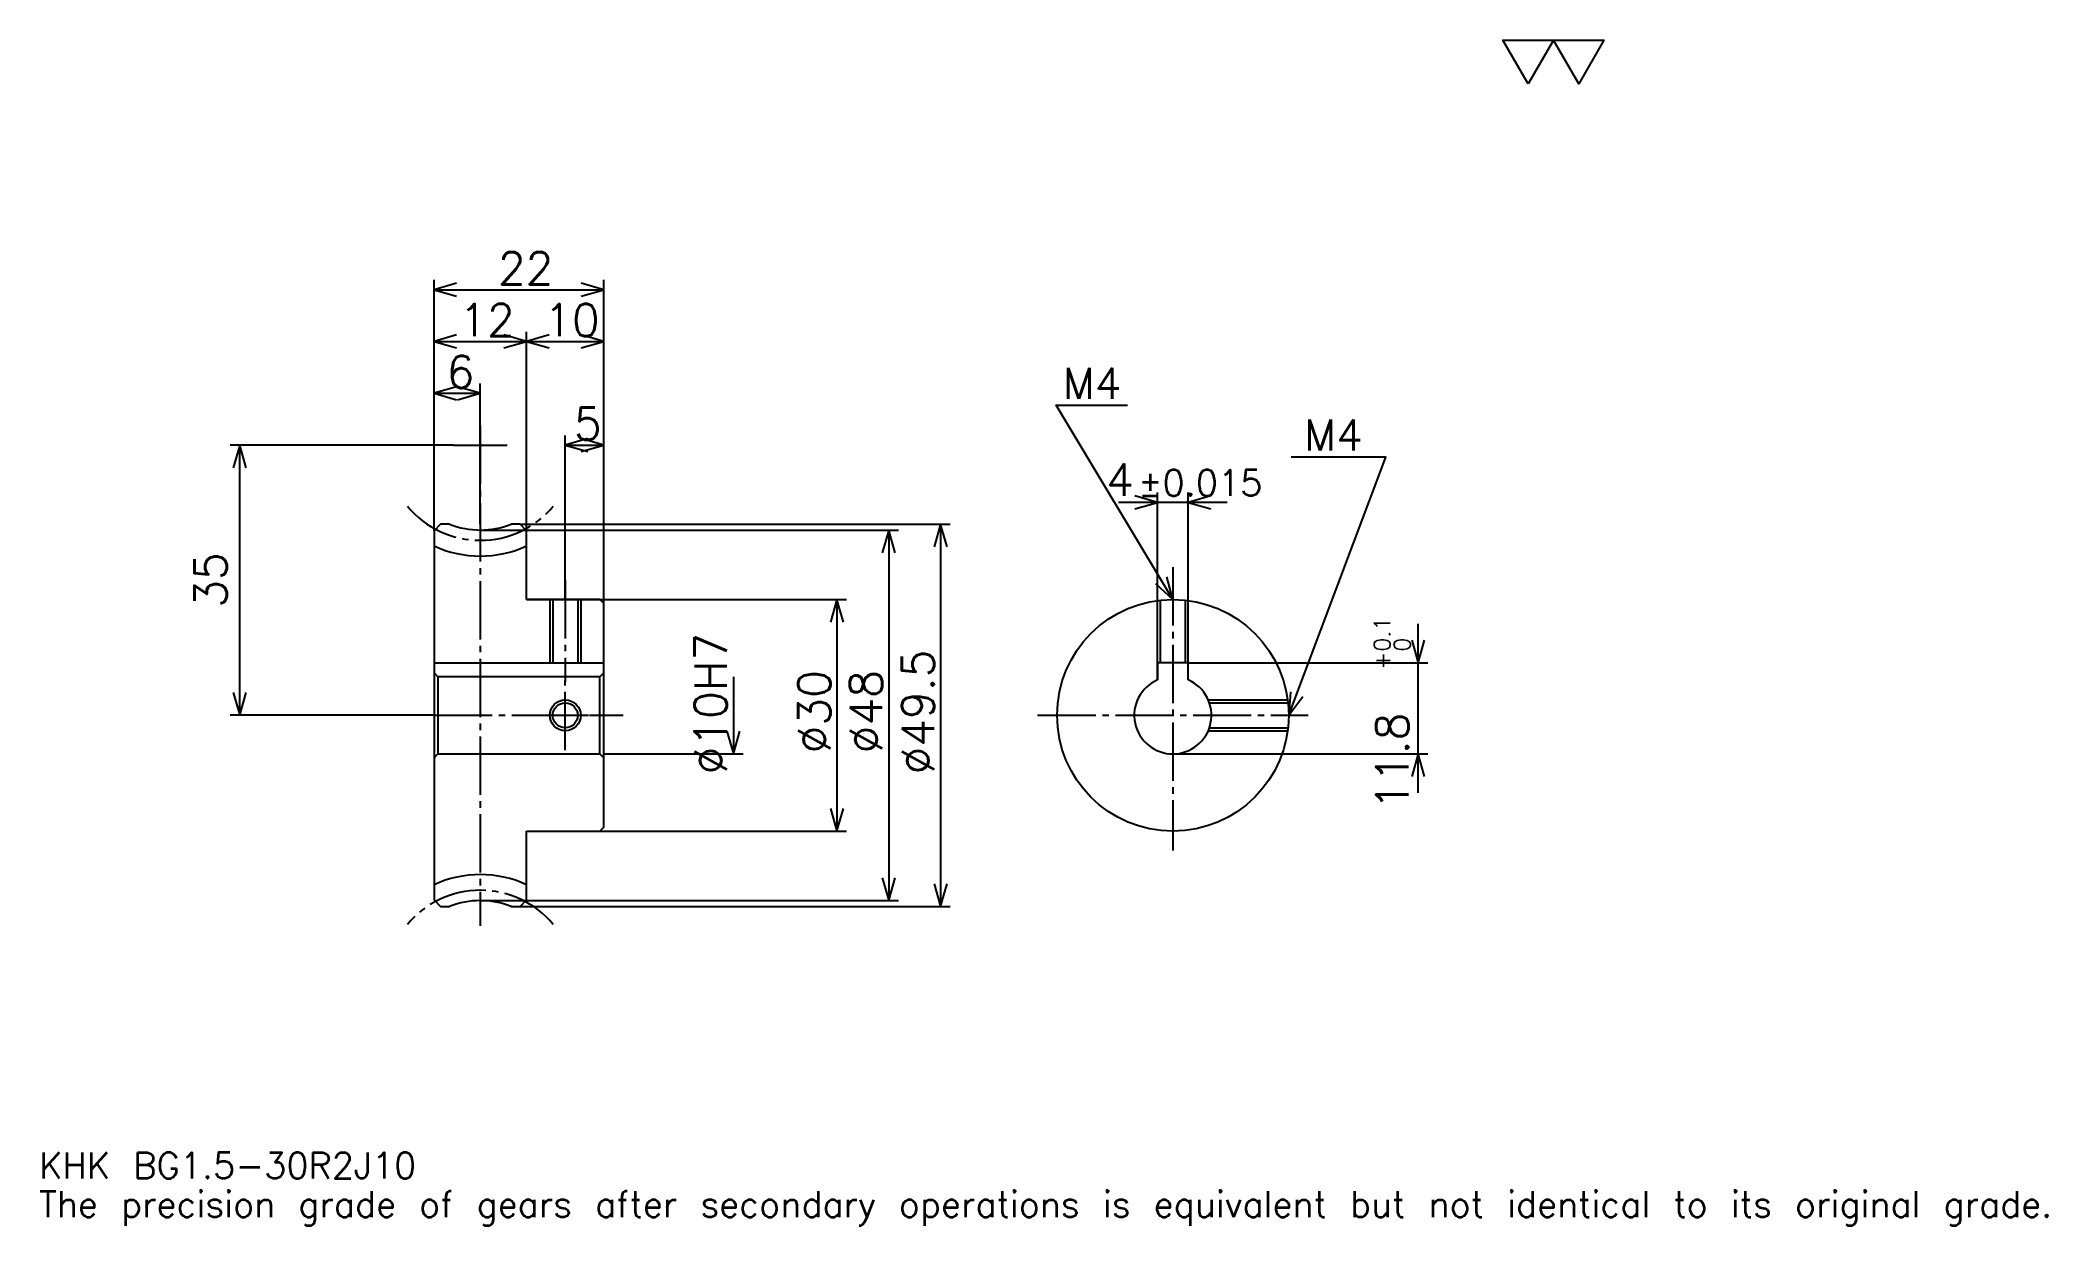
# Model space of a CAD drawing. Extents: x 9 to 269, y 3 to 157.
import ezdxf

# ---------------------------------------------------------------- set-up
doc = ezdxf.new("R2010")
doc.units = 0
doc.linetypes.add('DASHDOT', pattern=[10.064517, 7.548387, -0.83871, 0.83871, -0.83871])
doc.layers.get('0').update_dxf_attribs({"linetype": 'CONTINUOUS'})
doc.layers.add('DASHDOT', color=6, linetype='DASHDOT')
doc.styles.add('KANJI', font='TXT', dxfattribs={"bigfont": 'BIGFONT'})

msp = doc.modelspace()

# ---------------------------------------------------------------- linework, layer by layer
at = {"color": 5}
for p, q in [((59.548386, 93.943542), (59.548386, 125.580643)), ((81.548386, 93.943542), (81.548386, 125.580643)), ((59.548386, 124.322571), (81.548386, 124.322571)), ((59.548386, 117.6129), (71.548386, 117.6129)), ((71.548386, 93.943542), (71.548386, 118.870956)), ((71.548386, 117.6129), (81.548386, 117.6129)), ((65.548386, 93.943542), (65.548386, 112.161285)), ((59.548386, 110.903221), (65.548386, 110.903221)), ((62.064514, 104.193542), (33.129028, 104.193542)), ((34.387093, 69.193542), (34.387093, 104.193542)), ((76.548386, 93.943542), (76.548386, 105.451607)), ((76.548386, 104.193542), (81.548386, 104.193542)), ((162.290314, 96.774185), (148.2258, 96.774185)), ((153.258057, 75.993546), (153.258057, 98.032257)), ((157.258057, 75.993546), (157.258057, 98.032257)), ((59.548386, 93.104836), (59.548386, 93.943542)), ((70.709679, 93.943542), (81.548386, 93.943542)), ((71.548386, 93.104836), (71.548386, 93.943542)), ((76.548386, 84.193542), (76.548386, 93.943542)), ((76.548386, 84.193542), (76.548386, 93.943542)), ((81.548386, 93.943542), (126.41935, 93.943542)), ((81.548386, 83.693542), (81.548386, 93.943542)), ((125.161285, 93.943542), (125.161285, 44.443542)), ((65.548386, 93.193542), (81.548386, 93.193542)), ((81.548386, 93.193542), (119.709671, 93.193542)), ((118.451614, 93.193542), (118.451614, 45.193542)), ((71.548386, 84.193542), (81.548386, 84.193542)), ((81.548386, 84.193542), (113, 84.193542)), ((111.741936, 84.193542), (111.741936, 54.193542)), ((187.032257, 59.161285), (187.032257, 81.025803)), ((157.258057, 75.993546), (188.290329, 75.993546)), ((98.322578, 74.193542), (98.322578, 64.193542)), ((59.548386, 69.193542), (33.129028, 69.193542)), ((81.548386, 64.193542), (99.580643, 64.193542)), ((155.258057, 64.193542), (188.290329, 64.193542)), ((71.548386, 54.193542), (81.548386, 54.193542)), ((81.548386, 54.193542), (113, 54.193542)), ((65.548386, 45.193542), (81.548386, 45.193542)), ((70.709679, 44.443542), (81.548386, 44.443542)), ((81.548386, 45.193542), (119.709671, 45.193542)), ((81.548386, 44.443542), (126.41935, 44.443542))]:
    msp.add_line(p, q, dxfattribs=at)
at = {"color": 4}
for p, q in [((59.548386, 75.993546), (81.548386, 75.993546)), ((81.548386, 74.693542), (81.048386, 74.193542)), ((59.548386, 63.693542), (60.048386, 64.193542)), ((81.548386, 63.693542), (81.048386, 64.193542))]:
    msp.add_line(p, q, dxfattribs=at)
at = {"color": 7}
msp.add_lwpolyline([(201.290329, 150.967743), (198.019363, 156.637421), (211.103226, 156.637421), (207.83226, 150.967743), (204.561295, 156.637421), (201.290329, 150.967743)], dxfattribs=at)
at = {"color": 5}
for points in [[(62.483871, 125.161285), (59.548386, 124.322571), (62.483871, 123.483864)], [(78.6129, 123.483864), (81.548386, 124.322571), (78.6129, 125.161285)], [(62.483871, 118.451607), (59.548386, 117.6129), (62.483871, 116.774185)], [(68.6129, 116.774185), (71.548386, 117.6129), (68.6129, 118.451607)], [(74.483871, 118.451607), (71.548386, 117.6129), (74.483871, 116.774185)], [(78.6129, 116.774185), (81.548386, 117.6129), (78.6129, 118.451607)], [(62.483871, 111.741928), (59.548386, 110.903221), (62.483871, 110.064514)], [(62.6129, 110.064514), (65.548386, 110.903221), (62.6129, 111.741928)], [(155.258057, 84.193542), (140.161285, 109.354828), (149.387085, 109.354828)], [(35.225803, 101.258057), (34.387093, 104.193542), (33.548386, 101.258057)], [(79.483871, 105.032257), (76.548386, 104.193542), (79.483871, 103.354828)], [(78.6129, 103.354828), (81.548386, 104.193542), (78.6129, 105.032257)], [(170.258057, 69.193542), (182.838715, 102.645157), (170.593536, 102.645157)], [(150.322571, 95.935478), (153.258057, 96.774185), (150.322571, 97.6129)], [(160.193542, 97.6129), (157.258057, 96.774185), (160.193542, 95.935478)], [(125.999992, 91.008057), (125.161285, 93.943542), (124.322578, 91.008057)], [(119.290321, 90.258057), (118.451614, 93.193542), (117.6129, 90.258057)], [(153.02858, 86.27919), (155.258057, 84.193542), (154.466949, 87.142212)], [(112.580643, 81.258057), (111.741936, 84.193542), (110.903229, 81.258057)], [(186.193542, 78.929024), (187.032257, 75.993546), (187.870972, 78.929024)], [(33.548386, 72.129028), (34.387093, 69.193542), (35.225803, 72.129028)], [(170.506363, 72.236374), (170.258057, 69.193542), (172.076416, 71.645905)], [(97.483871, 67.129028), (98.322578, 64.193542), (99.161285, 67.129028)], [(187.870972, 61.258057), (187.032257, 64.193542), (186.193542, 61.258057)], [(110.903229, 57.129028), (111.741936, 54.193542), (112.580643, 57.129028)], [(117.6129, 48.129028), (118.451614, 45.193542), (119.290321, 48.129028)], [(124.322578, 47.379028), (125.161285, 44.443542), (125.999992, 47.379028)]]:
    msp.add_lwpolyline(points, dxfattribs=at)
at = {"color": 4}
for points in [[(61.556206, 93.943542), (60.387096, 93.943542), (59.548386, 93.104836), (59.548386, 63.693542)], [(71.548386, 84.193542), (71.548386, 93.104836), (70.709679, 93.943542), (69.540565, 93.943542)], [(71.548386, 54.193542), (81.048386, 54.193542), (81.548386, 54.693542), (81.548386, 83.693542), (81.048386, 84.193542), (71.548386, 84.193542)], [(74.548386, 84.193542), (74.548386, 75.993546)], [(74.928383, 84.193542), (74.928383, 75.993546)], [(78.168388, 84.193542), (78.168388, 75.993546)], [(78.548386, 84.193542), (78.548386, 75.993546)], [(153.258057, 73.776115), (153.258057, 84.059608)], [(153.638062, 75.993546), (153.638062, 84.105804)], [(156.878067, 75.993546), (156.878067, 84.105804)], [(157.258057, 73.776115), (157.258057, 84.059608)], [(157.258057, 73.776115), (157.258057, 75.993546), (153.258057, 75.993546), (153.258057, 73.776115)], [(59.548386, 74.693542), (60.048386, 74.193542), (60.048386, 64.193542), (81.048386, 64.193542), (81.048386, 74.193542), (60.048386, 74.193542)], [(159.840637, 71.193542), (170.12413, 71.193542)], [(159.988342, 70.813545), (170.170319, 70.813545)], [(159.840637, 67.193542), (170.12413, 67.193542)], [(159.988342, 67.57354), (170.170319, 67.57354)], [(59.548386, 63.693542), (59.548386, 45.282249), (60.387096, 44.443542), (61.556206, 44.443542)], [(69.540565, 44.443542), (70.709679, 44.443542), (71.548386, 45.282249), (71.548386, 54.193542)]]:
    msp.add_lwpolyline(points, dxfattribs=at)
for centre, radius in [((155.258057, 69.193542), 15), ((76.548386, 69.193542), 1.62)]:
    msp.add_circle(centre, radius, dxfattribs=at)
at = {"color": 7}
msp.add_circle((76.548386, 69.193542), 2, dxfattribs=at)
at = {"color": 4}
for centre, radius, start, end in [((65.548386, 104.193542), 11, 248.72003407, 291.27996593), ((65.548386, 104.193542), 14.375, 245.33000141, 294.66999859), ((155.258057, 69.193542), 5, 113.57817801, 66.42182199), ((65.548386, 34.193542), 14.375, 65.33000141, 114.66999859), ((65.548386, 34.193542), 11, 68.72003407, 111.27996593)]:
    msp.add_arc(centre, radius, start, end, dxfattribs=at)
at = {"layer": 'DASHDOT', "color": 7}
for p, q in [((65.548386, 106.709671), (65.548386, 41.927414)), ((62.064514, 104.193542), (69.032257, 104.193542)), ((155.258057, 88.387093), (155.258057, 51.677414)), ((59.548386, 69.193542), (84.064514, 69.193542)), ((137.741943, 69.193542), (172.7742, 69.193542))]:
    msp.add_line(p, q, dxfattribs=at)
for points in [[(76.548386, 86.709671), (76.548386, 73.477417)], [(76.548386, 64.677414), (76.548386, 73.709671)], [(72.032257, 69.193542), (81.064514, 69.193542)]]:
    msp.add_lwpolyline(points, dxfattribs=at)
for centre, start, end in [((65.548386, 104.193542), 220.00000249, 320.00000152), ((65.548386, 34.193542), 39.99999848, 139.99999751)]:
    msp.add_arc(centre, 12.335, start, end, dxfattribs=at)

# ---------------------------------------------------------------- texts
at = {"color": 7, "style": 'KANJI'}
for s, height, p in [('22', 4.193548, (67.822578, 124.993546)), ('12', 4.193548, (62.822578, 118.283859)), ('10', 4.193548, (73.822578, 118.283859)), ('6', 4.193548, (61.185482, 111.574188)), ('M4', 4.025807, (141, 110.193542)), ('5', 4.193548, (77.685486, 104.86451)), ('M4', 4.025807, (172.270966, 103.483864)), ('4', 4.193548, (146.601746, 97.6129)), ('%%p0.015', 3.354839, (150.752838, 97.6129)), ('KHK BG1.5-30R2J10', 3.354839, (8.387096, 9.225806)), ('The precision grade of gears after secondary operations is equivalent but not identical to its original grade.', 3.354839, (8.387096, 4.193548))]:
    msp.add_text(s, height=height, dxfattribs=at).set_placement(p)
for s, height, p in [('35', 4.193548, (32.709675, 83.129028)), ('0.1', 2.096774, (183.425812, 77.455956)), ('%%c10H7', 4.193548, (97.483871, 61.540318)), ('0', 2.096774, (186.025803, 77.455956)), ('%%c49.5', 4.193548, (124.322578, 61.540318)), ('+', 2.096774, (183.425812, 75.107574)), ('%%c30', 4.193548, (110.903229, 64.266121)), ('%%c48', 4.193548, (117.6129, 64.266121)), ('11.8', 4.193548, (185.7742, 56.956234))]:
    msp.add_text(s, height=height, rotation=90, dxfattribs=at).set_placement(p)

doc.saveas('drawing.dxf')
